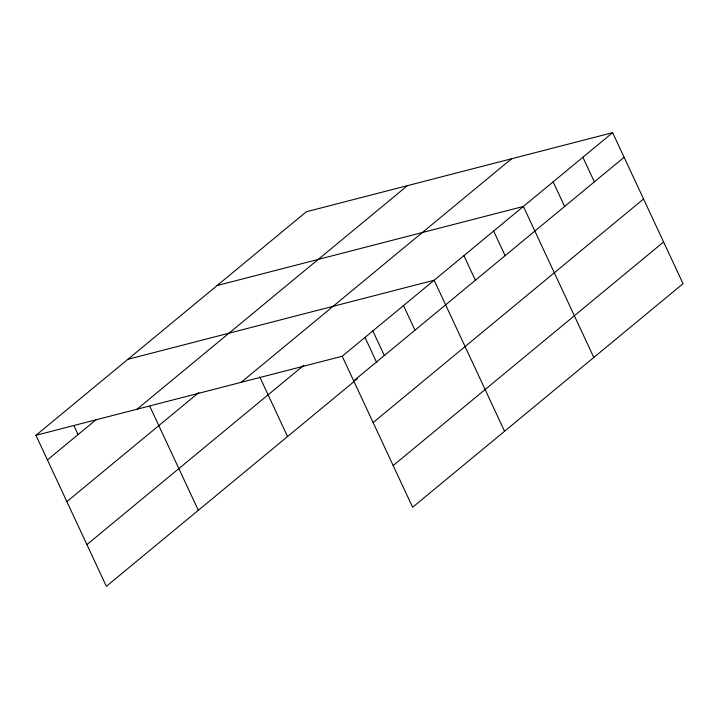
<?xml version="1.0" encoding="UTF-8"?>
<svg xmlns="http://www.w3.org/2000/svg" width="719" height="719" viewBox="0 0 719 719"><rect width="100%" height="100%" fill="white"/><g stroke="black" fill="none" stroke-linecap="round" stroke-linejoin="round"><path stroke-width="1.08" d="M353.847 381.726L106.367 586.327L35.95 435.31L306.375 211.737L612.633 132.673L683.05 283.69L412.625 507.263L342.208 356.247L612.633 132.673M47.427 459.926L95.951 419.806M137.014 409.219L407.439 185.646M66.876 501.637L198.768 392.592M241.144 382.337L511.569 158.764M86.918 544.616L303.795 365.306M353.685 380.863L624.11 157.281M355.546 380.315L357.244 378.913M373.134 422.574L643.559 199.001M393.176 465.553L663.601 241.97M217.138 285.515L523.387 206.452L593.813 357.469M127.892 359.293L434.15 280.23L504.567 431.247M35.95 435.31L342.208 356.247M582.884 157.263L594.361 181.88M553.136 181.862L564.613 206.47M493.647 231.051L505.115 255.658M463.899 255.64L475.376 280.248M403.503 305.575L414.98 330.183M372.855 330.911L384.332 355.519M364.937 337.319L376.792 362.753M259.712 376.828L287.555 436.532M149.804 406.289L198.318 510.31M73.94 425.72L78.074 434.582"/></g></svg>
